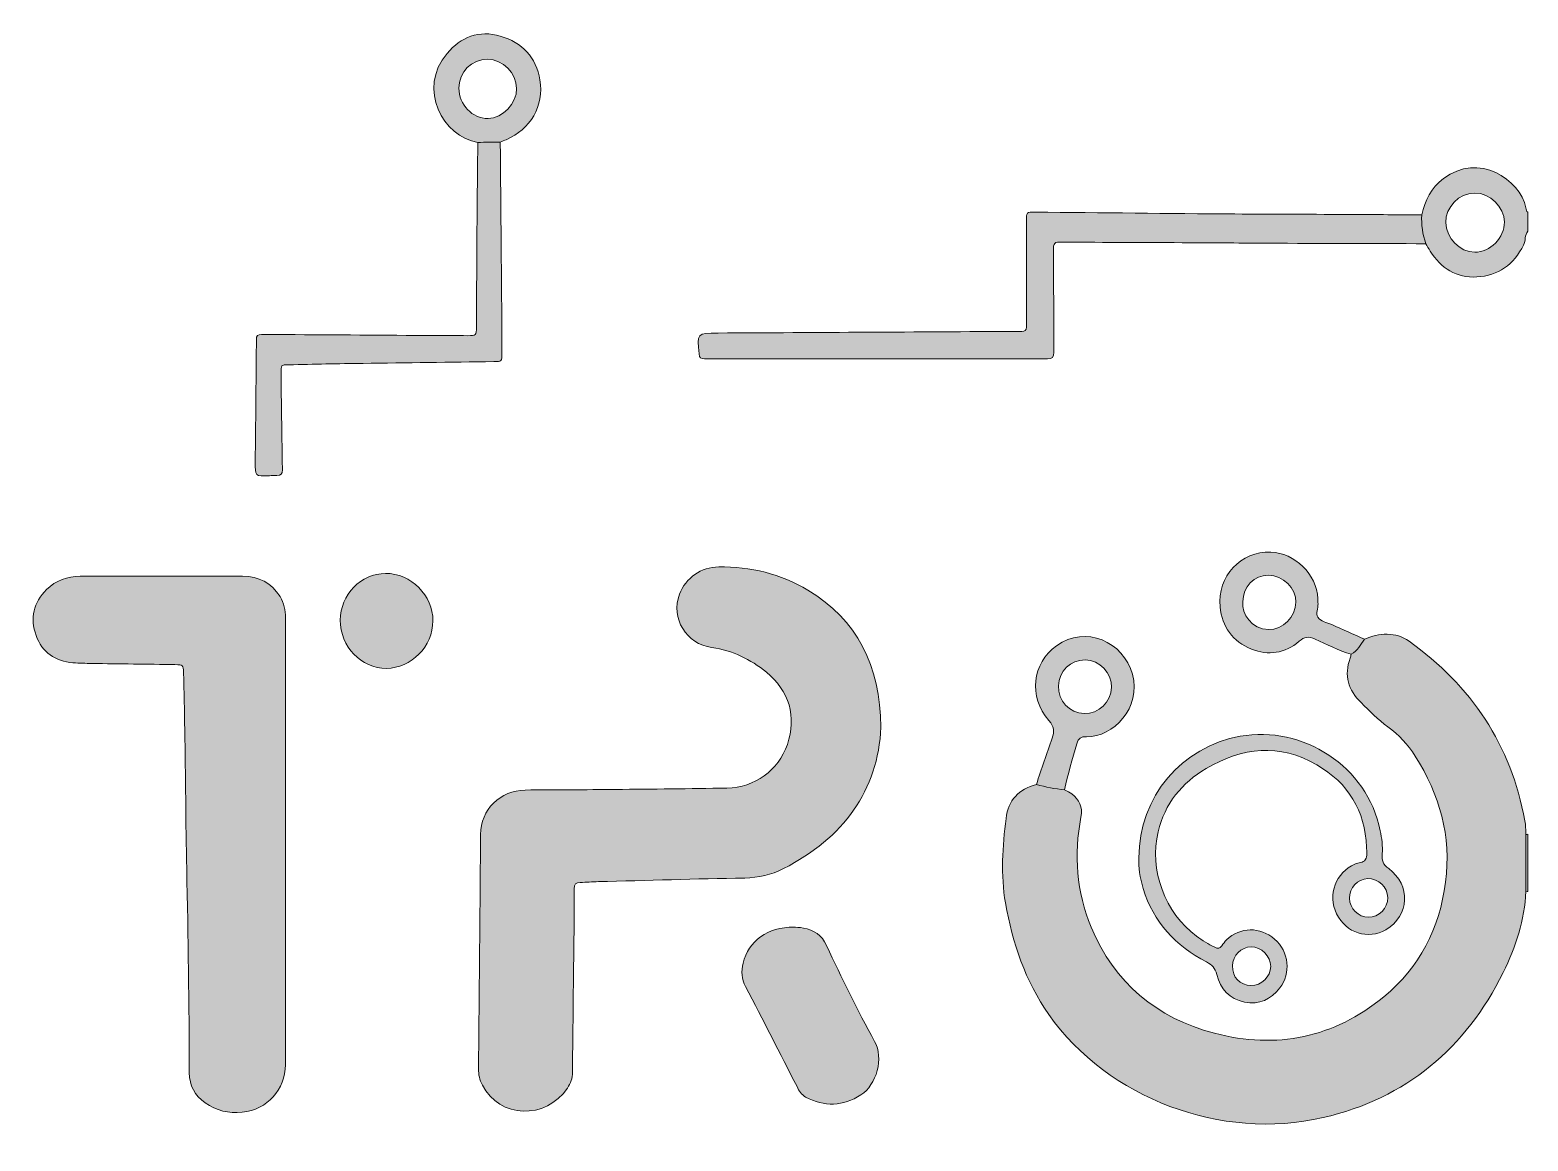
# Model space of a CAD drawing. Header units: millimetres. Extents: x -46 to 187, y -44 to 92.
# Drawn here: x 67.3 to 186.7, y 3.7 to 92.2 of the extents above; entities that cross this region are included whole.
import ezdxf

# ---------------------------------------------------------------- set-up
doc = ezdxf.new("R2010")
doc.units = ezdxf.units.MM
doc.header["$MEASUREMENT"] = 0
doc.layers.add('Calque 1', color=7, linetype='Continuous')

# ---------------------------------------------------------------- blocks, each defined once
blk = doc.blocks.new('block 2')
at = {"layer": 'Calque 1', "true_color": 0xffffff}
h = blk.add_hatch(color=7, dxfattribs=at)
h.dxf.hatch_style = 2
edge = h.paths.add_edge_path()
edge.add_spline(control_points=[(104.82, 83.27), (104.22, 83.27), (103.62, 83.26), (103.03, 83.26), (100.27, 83.67), (98.17, 87.52), (100.58, 90.35), (101.69, 91.67), (103.12, 92.22), (104.82, 91.73), (106.56, 91.22), (107.68, 90.05), (107.98, 88.23), (108.32, 86.16), (107.22, 84.29), (105.28, 83.47), (105.13, 83.41), (104.98, 83.34), (104.82, 83.27)], knot_values=[0, 0, 0, 0, 1, 1, 1, 2, 2, 2, 3, 3, 3, 4, 4, 4, 5, 5, 5, 6, 6, 6, 6], degree=3, periodic=1)
edge = h.paths.add_edge_path()
edge.add_spline(control_points=[(101.52, 87.57), (101.52, 86.26), (102.6, 85.14), (103.84, 85.16), (105.02, 85.18), (106.13, 86.34), (106.12, 87.55), (106.1, 88.78), (105.03, 89.86), (103.8, 89.88), (102.54, 89.9), (101.52, 88.87), (101.52, 87.57)], knot_values=[0, 0, 0, 0, 1, 1, 1, 2, 2, 2, 3, 3, 3, 4, 4, 4, 4], degree=3, periodic=1)
h = blk.add_hatch(color=7, dxfattribs=at)
h.dxf.hatch_style = 2
edge = h.paths.add_edge_path()
edge.add_spline(control_points=[(104.82, 83.27), (104.86, 77.83), (104.91, 72.39), (104.95, 66.95), (104.95, 66.78), (104.95, 66.61), (104.95, 66.44), (104.94, 65.82), (104.93, 65.79), (104.29, 65.78), (100.83, 65.73), (97.36, 65.7), (93.89, 65.64), (91.92, 65.62), (89.94, 65.57), (87.97, 65.53), (87.35, 65.52), (87.34, 65.51), (87.35, 64.85), (87.37, 62.48), (87.41, 60.12), (87.45, 57.75), (87.45, 57.55), (87.45, 57.35), (87.47, 57.16), (87.49, 56.82), (87.32, 56.7), (87.01, 56.71), (86.81, 56.71), (86.62, 56.69), (86.42, 56.69), (85.28, 56.64), (85.28, 56.64), (85.29, 57.82), (85.33, 60.92), (85.35, 64.02), (85.38, 67.12), (85.38, 67.26), (85.39, 67.4), (85.38, 67.54), (85.37, 67.84), (85.52, 67.94), (85.8, 67.94), (86.45, 67.93), (87.1, 67.94), (87.75, 67.94), (91.67, 67.91), (95.59, 67.89), (99.51, 67.86), (100.41, 67.86), (101.31, 67.85), (102.21, 67.85), (102.9, 67.85), (102.91, 67.86), (102.91, 68.54), (102.93, 71.16), (102.94, 73.79), (102.96, 76.41), (102.98, 78.69), (103, 80.98), (103.03, 83.26), (103.62, 83.26), (104.22, 83.27), (104.82, 83.27)], knot_values=[0, 0, 0, 0, 1, 1, 1, 2, 2, 2, 3, 3, 3, 4, 4, 4, 5, 5, 5, 6, 6, 6, 7, 7, 7, 8, 8, 8, 9, 9, 9, 10, 10, 10, 11, 11, 11, 12, 12, 12, 13, 13, 13, 14, 14, 14, 15, 15, 15, 16, 16, 16, 17, 17, 17, 18, 18, 18, 19, 19, 19, 20, 20, 20, 21, 21, 21, 21], degree=3, periodic=1)
h = blk.add_hatch(color=7, dxfattribs=at)
h.dxf.hatch_style = 2
edge = h.paths.add_edge_path()
edge.add_spline(control_points=[(186.7, 76.17), (186.42, 75.86), (186.53, 75.43), (186.35, 75.07), (185.56, 73.54), (184.34, 72.61), (182.63, 72.53), (181.01, 72.45), (179.76, 73.22), (178.9, 74.59), (178.78, 74.78), (178.68, 74.98), (178.57, 75.18), (178.3, 75.92), (178.19, 76.69), (178.24, 77.48), (178.48, 78.64), (178.99, 79.63), (179.96, 80.37), (182.77, 82.5), (186.07, 80.29), (186.53, 78.05), (186.56, 77.91), (186.55, 77.76), (186.7, 77.69), (186.7, 77.18), (186.7, 76.68), (186.7, 76.17)], knot_values=[0, 0, 0, 0, 1, 1, 1, 2, 2, 2, 3, 3, 3, 4, 4, 4, 5, 5, 5, 6, 6, 6, 7, 7, 7, 8, 8, 8, 9, 9, 9, 9], degree=3, periodic=1)
edge = h.paths.add_edge_path()
edge.add_spline(control_points=[(184.82, 76.91), (184.8, 78.13), (183.68, 79.22), (182.45, 79.22), (181.22, 79.22), (180.12, 78.09), (180.15, 76.87), (180.19, 75.61), (181.26, 74.51), (182.46, 74.5), (183.69, 74.49), (184.83, 75.66), (184.82, 76.91)], knot_values=[0, 0, 0, 0, 1, 1, 1, 2, 2, 2, 3, 3, 3, 4, 4, 4, 4], degree=3, periodic=1)
h = blk.add_hatch(color=7, dxfattribs=at)
h.dxf.hatch_style = 2
edge = h.paths.add_edge_path()
edge.add_spline(control_points=[(178.24, 77.48), (178.19, 76.69), (178.3, 75.92), (178.57, 75.18), (174.37, 75.19), (170.17, 75.2), (165.97, 75.22), (163.91, 75.23), (161.85, 75.25), (159.79, 75.26), (156.4, 75.27), (153.02, 75.29), (149.64, 75.3), (148.91, 75.31), (148.89, 75.3), (148.89, 74.55), (148.89, 72.38), (148.92, 70.21), (148.93, 68.04), (148.93, 67.53), (148.91, 67.02), (148.91, 66.51), (148.91, 66.18), (148.79, 65.97), (148.41, 66.01), (148.33, 66.02), (148.24, 66.01), (148.16, 66.01), (139.25, 66.01), (130.33, 66.01), (121.42, 66.01), (121.31, 66.01), (121.19, 66.02), (121.08, 66.01), (120.81, 66), (120.69, 66.09), (120.65, 66.39), (120.48, 68.03), (120.5, 68.05), (122.17, 68.06), (130.1, 68.1), (138.02, 68.15), (145.95, 68.19), (146.09, 68.19), (146.23, 68.19), (146.37, 68.19), (146.61, 68.19), (146.74, 68.28), (146.74, 68.54), (146.73, 68.73), (146.74, 68.93), (146.74, 69.13), (146.74, 71.75), (146.74, 74.37), (146.74, 77), (146.74, 77.68), (146.75, 77.7), (147.44, 77.69), (152.74, 77.65), (158.04, 77.59), (163.34, 77.55), (166.5, 77.53), (169.66, 77.53), (172.82, 77.51), (174.63, 77.5), (176.43, 77.49), (178.24, 77.48)], knot_values=[0, 0, 0, 0, 1, 1, 1, 2, 2, 2, 3, 3, 3, 4, 4, 4, 5, 5, 5, 6, 6, 6, 7, 7, 7, 8, 8, 8, 9, 9, 9, 10, 10, 10, 11, 11, 11, 12, 12, 12, 13, 13, 13, 14, 14, 14, 15, 15, 15, 16, 16, 16, 17, 17, 17, 18, 18, 18, 19, 19, 19, 20, 20, 20, 21, 21, 21, 22, 22, 22, 22], degree=3, periodic=1)
h = blk.add_hatch(color=7, dxfattribs=at)
h.dxf.hatch_style = 2
edge = h.paths.add_edge_path()
edge.add_spline(control_points=[(173.68, 43.65), (173.35, 43.23), (173.12, 42.72), (172.61, 42.47), (171.59, 42.73), (170.68, 43.25), (169.73, 43.66), (169.22, 43.89), (168.89, 43.86), (168.46, 43.49), (167.34, 42.51), (166.01, 42.34), (164.66, 42.87), (163.17, 43.46), (162.33, 44.65), (162.17, 46.23), (161.93, 48.67), (163.82, 50.69), (166.21, 50.6), (168.12, 50.53), (169.87, 48.81), (169.96, 46.9), (169.97, 46.76), (169.96, 46.62), (169.97, 46.48), (169.99, 46.11), (169.77, 45.7), (169.96, 45.4), (170.19, 45.05), (170.68, 45), (171.06, 44.82), (171.93, 44.42), (172.81, 44.04), (173.68, 43.65)], knot_values=[0, 0, 0, 0, 1, 1, 1, 2, 2, 2, 3, 3, 3, 4, 4, 4, 5, 5, 5, 6, 6, 6, 7, 7, 7, 8, 8, 8, 9, 9, 9, 10, 10, 10, 11, 11, 11, 11], degree=3, periodic=1)
edge = h.paths.add_edge_path()
edge.add_spline(control_points=[(163.98, 46.64), (163.89, 45.68), (164.65, 44.47), (166.04, 44.42), (167.16, 44.38), (168.19, 45.45), (168.21, 46.6), (168.22, 47.72), (167.18, 48.76), (166.03, 48.76), (164.87, 48.76), (163.98, 47.85), (163.98, 46.64)], knot_values=[0, 0, 0, 0, 1, 1, 1, 2, 2, 2, 3, 3, 3, 4, 4, 4, 4], degree=3, periodic=1)
h = blk.add_hatch(color=7, dxfattribs=at)
h.dxf.hatch_style = 2
edge = h.paths.add_edge_path()
edge.add_spline(control_points=[(135.15, 36.64), (134.91, 31.59), (132.15, 27.81), (127.38, 25.37), (126.41, 24.87), (125.39, 24.64), (124.29, 24.62), (120.4, 24.55), (116.52, 24.43), (112.63, 24.33), (112.15, 24.32), (111.67, 24.28), (111.19, 24.27), (110.83, 24.27), (110.71, 24.12), (110.71, 23.76), (110.72, 22.63), (110.7, 21.51), (110.69, 20.38), (110.65, 16.63), (110.6, 12.88), (110.57, 9.13), (110.56, 8.65), (110.43, 8.26), (110.17, 7.87), (108.43, 5.32), (104.75, 5.45), (103.39, 8.12), (103.18, 8.53), (103.07, 8.95), (103.08, 9.41), (103.13, 14.49), (103.18, 19.56), (103.22, 24.64), (103.23, 25.79), (103.23, 26.95), (103.24, 28.1), (103.25, 30.05), (104.81, 31.61), (106.8, 31.63), (109.2, 31.66), (111.59, 31.65), (113.99, 31.68), (116.95, 31.71), (119.91, 31.74), (122.87, 31.79), (125.11, 31.83), (126.96, 33.18), (127.69, 35.27), (128.45, 37.44), (127.84, 39.56), (126.02, 41.03), (124.75, 42.05), (123.32, 42.76), (121.68, 42.99), (119.63, 43.27), (118.38, 45.33), (119.1, 47.24), (119.59, 48.55), (120.82, 49.41), (122.22, 49.42), (124.75, 49.42), (127.16, 48.89), (129.33, 47.57), (133.27, 45.19), (135.05, 41.58), (135.15, 36.64)], knot_values=[0, 0, 0, 0, 1, 1, 1, 2, 2, 2, 3, 3, 3, 4, 4, 4, 5, 5, 5, 6, 6, 6, 7, 7, 7, 8, 8, 8, 9, 9, 9, 10, 10, 10, 11, 11, 11, 12, 12, 12, 13, 13, 13, 14, 14, 14, 15, 15, 15, 16, 16, 16, 17, 17, 17, 18, 18, 18, 19, 19, 19, 20, 20, 20, 21, 21, 21, 22, 22, 22, 22], degree=3, periodic=1)
h = blk.add_hatch(color=7, dxfattribs=at)
h.dxf.hatch_style = 2
edge = h.paths.add_edge_path()
edge.add_spline(control_points=[(87.69, 27.42), (87.69, 21.53), (87.69, 15.64), (87.69, 9.74), (87.69, 7.75), (86.26, 6.16), (84.26, 5.95), (83.18, 5.83), (82.18, 6.07), (81.3, 6.71), (80.48, 7.3), (80.04, 8.02), (80.04, 9.12), (80.02, 14.53), (79.95, 19.94), (79.83, 25.35), (79.75, 29.05), (79.75, 32.74), (79.68, 36.43), (79.65, 37.95), (79.62, 39.47), (79.58, 41), (79.57, 41.61), (79.56, 41.62), (78.89, 41.63), (76.69, 41.66), (74.49, 41.69), (72.29, 41.72), (71.79, 41.73), (71.28, 41.74), (70.77, 41.78), (69.35, 41.9), (68.32, 42.59), (67.83, 43.96), (67.34, 45.33), (67.62, 46.57), (68.66, 47.61), (69.4, 48.34), (70.32, 48.67), (71.35, 48.67), (75.66, 48.68), (79.98, 48.68), (84.29, 48.67), (85.56, 48.67), (86.59, 48.16), (87.27, 47.05), (87.59, 46.53), (87.7, 45.97), (87.7, 45.36), (87.69, 39.38), (87.69, 33.4), (87.69, 27.42)], knot_values=[0, 0, 0, 0, 1, 1, 1, 2, 2, 2, 3, 3, 3, 4, 4, 4, 5, 5, 5, 6, 6, 6, 7, 7, 7, 8, 8, 8, 9, 9, 9, 10, 10, 10, 11, 11, 11, 12, 12, 12, 13, 13, 13, 14, 14, 14, 15, 15, 15, 16, 16, 16, 17, 17, 17, 17], degree=3, periodic=1)
h = blk.add_hatch(color=7, dxfattribs=at)
h.dxf.hatch_style = 2
edge = h.paths.add_edge_path()
edge.add_spline(control_points=[(92.07, 45.18), (92.07, 47.2), (93.71, 48.89), (95.68, 48.9), (97.7, 48.9), (99.46, 47.14), (99.45, 45.11), (99.44, 43.09), (97.73, 41.35), (95.75, 41.33), (93.74, 41.32), (92.06, 43.07), (92.07, 45.18)], knot_values=[0, 0, 0, 0, 1, 1, 1, 2, 2, 2, 3, 3, 3, 4, 4, 4, 4], degree=3, periodic=1)
h = blk.add_hatch(color=7, dxfattribs=at)
h.dxf.hatch_style = 2
edge = h.paths.add_edge_path()
edge.add_spline(control_points=[(149.78, 31.65), (149.02, 31.74), (148.27, 31.86), (147.53, 32.08), (147.94, 33.31), (148.34, 34.54), (148.78, 35.76), (148.98, 36.31), (148.95, 36.69), (148.53, 37.18), (146.88, 39.1), (147.19, 41.72), (149.13, 43.13), (151.46, 44.8), (154.47, 43.46), (155.19, 40.86), (155.93, 38.2), (153.63, 35.82), (151.53, 35.88), (151.1, 35.89), (150.86, 35.77), (150.75, 35.32), (150.44, 34.09), (150.01, 32.9), (149.78, 31.65)], knot_values=[0, 0, 0, 0, 1, 1, 1, 2, 2, 2, 3, 3, 3, 4, 4, 4, 5, 5, 5, 6, 6, 6, 7, 7, 7, 8, 8, 8, 8], degree=3, periodic=1)
edge = h.paths.add_edge_path()
edge.add_spline(control_points=[(151.33, 37.72), (152.51, 37.7), (153.5, 38.65), (153.52, 39.82), (153.55, 40.97), (152.57, 41.98), (151.41, 42), (150.27, 42.02), (149.32, 41.1), (149.29, 39.95), (149.25, 38.74), (150.17, 37.75), (151.33, 37.72)], knot_values=[0, 0, 0, 0, 1, 1, 1, 2, 2, 2, 3, 3, 3, 4, 4, 4, 4], degree=3, periodic=1)
h = blk.add_hatch(color=7, dxfattribs=at)
h.dxf.hatch_style = 2
edge = h.paths.add_edge_path()
edge.add_spline(control_points=[(186.54, 28.09), (186.54, 26.58), (186.54, 25.07), (186.54, 23.56), (186.43, 21.26), (185.74, 19.12), (184.73, 17.09), (181.72, 11.05), (177.03, 7.06), (170.37, 5.52), (162.26, 3.65), (153.24, 7.04), (148.53, 13.73), (146.65, 16.41), (145.62, 19.43), (145.07, 22.63), (144.68, 24.88), (144.84, 27.13), (145.11, 29.37), (145.29, 30.81), (146.11, 31.72), (147.53, 32.08), (148.27, 31.86), (149.02, 31.74), (149.78, 31.65), (149.97, 31.54), (150.19, 31.46), (150.36, 31.32), (150.94, 30.85), (151.24, 30.3), (151.08, 29.48), (150.52, 26.48), (150.72, 23.52), (151.9, 20.69), (153.75, 16.25), (157.09, 13.47), (161.71, 12.25), (166.68, 10.94), (171.23, 11.89), (175.21, 15.15), (178.08, 17.5), (179.66, 20.61), (180.13, 24.29), (180.61, 27.96), (179.66, 31.27), (177.71, 34.34), (177.14, 35.26), (176.42, 36.05), (175.54, 36.68), (174.75, 37.24), (174.08, 37.92), (173.4, 38.6), (172.38, 39.6), (172.03, 40.76), (172.53, 42.14), (172.57, 42.24), (172.58, 42.36), (172.61, 42.47), (173.12, 42.72), (173.35, 43.23), (173.68, 43.65), (174.25, 43.92), (174.84, 44.06), (175.48, 44.05), (176.12, 44.04), (176.69, 43.88), (177.22, 43.5), (182.19, 39.94), (185.35, 35.22), (186.45, 29.18), (186.52, 28.82), (186.51, 28.45), (186.54, 28.09)], knot_values=[0, 0, 0, 0, 1, 1, 1, 2, 2, 2, 3, 3, 3, 4, 4, 4, 5, 5, 5, 6, 6, 6, 7, 7, 7, 8, 8, 8, 9, 9, 9, 10, 10, 10, 11, 11, 11, 12, 12, 12, 13, 13, 13, 14, 14, 14, 15, 15, 15, 16, 16, 16, 17, 17, 17, 18, 18, 18, 19, 19, 19, 20, 20, 20, 21, 21, 21, 22, 22, 22, 23, 23, 23, 24, 24, 24, 24], degree=3, periodic=1)
h = blk.add_hatch(color=7, dxfattribs=at)
h.dxf.hatch_style = 2
edge = h.paths.add_edge_path()
edge.add_spline(control_points=[(155.7, 26.23), (155.71, 31.11), (159.11, 35.09), (163.78, 35.92), (168.73, 36.8), (173.91, 33.55), (174.93, 28.39), (175.05, 27.79), (175.14, 27.16), (175.08, 26.55), (175.03, 26.01), (175.15, 25.71), (175.6, 25.37), (177.39, 24.05), (177.26, 21.61), (175.38, 20.5), (173.96, 19.67), (172.2, 20.23), (171.45, 21.77), (170.72, 23.28), (171.39, 25.09), (172.91, 25.73), (173.19, 25.85), (173.57, 25.8), (173.74, 26.08), (173.93, 26.38), (173.84, 26.75), (173.83, 27.08), (173.72, 29.99), (172.38, 32.2), (169.88, 33.64), (166.9, 35.37), (163.93, 35.04), (161.06, 33.35), (159.12, 32.2), (157.76, 30.55), (157.23, 28.31), (156.51, 25.25), (157.76, 21.84), (160.3, 19.98), (160.75, 19.65), (161.23, 19.35), (161.74, 19.1), (161.98, 18.98), (162.15, 18.98), (162.31, 19.22), (162.42, 19.39), (162.54, 19.54), (162.68, 19.68), (163.75, 20.73), (165.37, 20.75), (166.51, 19.75), (167.65, 18.75), (167.84, 17.02), (166.93, 15.86), (166.21, 14.95), (165.29, 14.5), (164.12, 14.73), (162.91, 14.96), (162.18, 15.78), (161.91, 16.92), (161.78, 17.46), (161.53, 17.69), (161.08, 17.93), (158.63, 19.21), (156.86, 21.1), (156.04, 23.78), (155.78, 24.63), (155.66, 25.49), (155.7, 26.23)], knot_values=[0, 0, 0, 0, 1, 1, 1, 2, 2, 2, 3, 3, 3, 4, 4, 4, 5, 5, 5, 6, 6, 6, 7, 7, 7, 8, 8, 8, 9, 9, 9, 10, 10, 10, 11, 11, 11, 12, 12, 12, 13, 13, 13, 14, 14, 14, 15, 15, 15, 16, 16, 16, 17, 17, 17, 18, 18, 18, 19, 19, 19, 20, 20, 20, 21, 21, 21, 22, 22, 22, 23, 23, 23, 23], degree=3, periodic=1)
edge = h.paths.add_edge_path()
edge.add_spline(control_points=[(163.15, 17.62), (163.14, 16.71), (163.75, 16.06), (164.63, 16.05), (165.47, 16.04), (166.21, 16.76), (166.2, 17.57), (166.19, 18.4), (165.47, 19.13), (164.64, 19.13), (163.86, 19.14), (163.16, 18.43), (163.15, 17.62)], knot_values=[0, 0, 0, 0, 1, 1, 1, 2, 2, 2, 3, 3, 3, 4, 4, 4, 4], degree=3, periodic=1)
edge = h.paths.add_edge_path()
edge.add_spline(control_points=[(175.53, 23.06), (175.51, 23.9), (174.79, 24.59), (173.93, 24.57), (173.13, 24.55), (172.46, 23.83), (172.48, 23.01), (172.5, 22.18), (173.18, 21.49), (173.99, 21.49), (174.83, 21.49), (175.54, 22.21), (175.53, 23.06)], knot_values=[0, 0, 0, 0, 1, 1, 1, 2, 2, 2, 3, 3, 3, 4, 4, 4, 4], degree=3, periodic=1)
at = {"layer": 'Calque 1', "true_color": 0x64a5d8}
h = blk.add_hatch(color=153, dxfattribs=at)
h.dxf.hatch_style = 2
edge = h.paths.add_edge_path()
edge.add_spline(control_points=[(186.7, 23.54), (186.65, 23.54), (186.6, 23.55), (186.54, 23.56), (186.54, 25.07), (186.54, 26.58), (186.54, 28.09), (186.59, 28.09), (186.65, 28.1), (186.7, 28.11), (186.7, 26.58), (186.7, 25.06), (186.7, 23.54)], knot_values=[0, 0, 0, 0, 1, 1, 1, 2, 2, 2, 3, 3, 3, 4, 4, 4, 4], degree=3, periodic=1)
at = {"layer": 'Calque 1', "true_color": 0xffffff}
h = blk.add_hatch(color=7, dxfattribs=at)
h.dxf.hatch_style = 2
edge = h.paths.add_edge_path()
edge.add_spline(control_points=[(128.21, 20.71), (128.36, 20.69), (128.67, 20.69), (128.97, 20.63), (129.8, 20.46), (130.42, 20.09), (130.82, 19.23), (132.02, 16.66), (133.26, 14.08), (134.64, 11.6), (135.39, 10.27), (134.8, 8.13), (133.55, 7.33), (132.11, 6.41), (130.65, 6.37), (129.14, 7.16), (128.79, 7.35), (128.63, 7.66), (128.46, 7.99), (127.1, 10.65), (125.75, 13.31), (124.36, 15.96), (124.03, 16.58), (124, 17.18), (124.16, 17.83), (124.59, 19.59), (126.12, 20.72), (128.21, 20.71)], knot_values=[0, 0, 0, 0, 1, 1, 1, 2, 2, 2, 3, 3, 3, 4, 4, 4, 5, 5, 5, 6, 6, 6, 7, 7, 7, 8, 8, 8, 9, 9, 9, 9], degree=3, periodic=1)
at = {"layer": 'Calque 1', "lineweight": 0}
for points, knots in [([(104.82, 83.27), (104.98, 83.34), (105.13, 83.41), (105.28, 83.47), (107.22, 84.29), (108.32, 86.16), (107.98, 88.23), (107.68, 90.05), (106.56, 91.22), (104.82, 91.73), (103.12, 92.22), (101.69, 91.67), (100.58, 90.35), (98.17, 87.52), (100.27, 83.67), (103.03, 83.26), (103, 80.98), (102.98, 78.69), (102.96, 76.41), (102.94, 73.79), (102.93, 71.16), (102.91, 68.54), (102.91, 67.86), (102.9, 67.85), (102.21, 67.85), (101.31, 67.85), (100.41, 67.86), (99.51, 67.86), (95.59, 67.89), (91.67, 67.91), (87.75, 67.94), (87.1, 67.94), (86.45, 67.93), (85.8, 67.94), (85.52, 67.94), (85.37, 67.84), (85.38, 67.54), (85.39, 67.4), (85.38, 67.26), (85.38, 67.12), (85.35, 64.02), (85.33, 60.92), (85.29, 57.82), (85.28, 56.64), (85.28, 56.64), (86.42, 56.69), (86.62, 56.69), (86.81, 56.71), (87.01, 56.71), (87.32, 56.7), (87.49, 56.82), (87.47, 57.16), (87.45, 57.35), (87.45, 57.55), (87.45, 57.75), (87.41, 60.12), (87.37, 62.48), (87.35, 64.85), (87.34, 65.51), (87.35, 65.52), (87.97, 65.53), (89.94, 65.57), (91.92, 65.62), (93.89, 65.64), (97.36, 65.7), (100.83, 65.73), (104.29, 65.78), (104.93, 65.79), (104.94, 65.82), (104.95, 66.44), (104.95, 66.61), (104.95, 66.78), (104.95, 66.95), (104.91, 72.39), (104.86, 77.83), (104.82, 83.27)], [0, 0, 0, 0, 1, 1, 1, 2, 2, 2, 3, 3, 3, 4, 4, 4, 5, 5, 5, 6, 6, 6, 7, 7, 7, 8, 8, 8, 9, 9, 9, 10, 10, 10, 11, 11, 11, 12, 12, 12, 13, 13, 13, 14, 14, 14, 15, 15, 15, 16, 16, 16, 17, 17, 17, 18, 18, 18, 19, 19, 19, 20, 20, 20, 21, 21, 21, 22, 22, 22, 23, 23, 23, 24, 24, 24, 25, 25, 25, 25]), ([(104.82, 83.27), (104.22, 83.27), (103.62, 83.26), (103.03, 83.26), (100.27, 83.67), (98.17, 87.52), (100.58, 90.35), (101.69, 91.67), (103.12, 92.22), (104.82, 91.73), (106.56, 91.22), (107.68, 90.05), (107.98, 88.23), (108.32, 86.16), (107.22, 84.29), (105.28, 83.47), (105.13, 83.41), (104.98, 83.34), (104.82, 83.27)], [0, 0, 0, 0, 1, 1, 1, 2, 2, 2, 3, 3, 3, 4, 4, 4, 5, 5, 5, 6, 6, 6, 6]), ([(101.52, 87.57), (101.52, 86.26), (102.6, 85.14), (103.84, 85.16), (105.02, 85.18), (106.13, 86.34), (106.12, 87.55), (106.1, 88.78), (105.03, 89.86), (103.8, 89.88), (102.54, 89.9), (101.52, 88.87), (101.52, 87.57)], [0, 0, 0, 0, 1, 1, 1, 2, 2, 2, 3, 3, 3, 4, 4, 4, 4]), ([(101.52, 87.57), (101.52, 88.87), (102.54, 89.9), (103.8, 89.88), (105.03, 89.86), (106.1, 88.78), (106.12, 87.55), (106.13, 86.34), (105.02, 85.18), (103.84, 85.16), (102.6, 85.14), (101.52, 86.26), (101.52, 87.57)], [0, 0, 0, 0, 1, 1, 1, 2, 2, 2, 3, 3, 3, 4, 4, 4, 4]), ([(104.82, 83.27), (104.86, 77.83), (104.91, 72.39), (104.95, 66.95), (104.95, 66.78), (104.95, 66.61), (104.95, 66.44), (104.94, 65.82), (104.93, 65.79), (104.29, 65.78), (100.83, 65.73), (97.36, 65.7), (93.89, 65.64), (91.92, 65.62), (89.94, 65.57), (87.97, 65.53), (87.35, 65.52), (87.34, 65.51), (87.35, 64.85), (87.37, 62.48), (87.41, 60.12), (87.45, 57.75), (87.45, 57.55), (87.45, 57.35), (87.47, 57.16), (87.49, 56.82), (87.32, 56.7), (87.01, 56.71), (86.81, 56.71), (86.62, 56.69), (86.42, 56.69), (85.28, 56.64), (85.28, 56.64), (85.29, 57.82), (85.33, 60.92), (85.35, 64.02), (85.38, 67.12), (85.38, 67.26), (85.39, 67.4), (85.38, 67.54), (85.37, 67.84), (85.52, 67.94), (85.8, 67.94), (86.45, 67.93), (87.1, 67.94), (87.75, 67.94), (91.67, 67.91), (95.59, 67.89), (99.51, 67.86), (100.41, 67.86), (101.31, 67.85), (102.21, 67.85), (102.9, 67.85), (102.91, 67.86), (102.91, 68.54), (102.93, 71.16), (102.94, 73.79), (102.96, 76.41), (102.98, 78.69), (103, 80.98), (103.03, 83.26), (103.62, 83.26), (104.22, 83.27), (104.82, 83.27)], [0, 0, 0, 0, 1, 1, 1, 2, 2, 2, 3, 3, 3, 4, 4, 4, 5, 5, 5, 6, 6, 6, 7, 7, 7, 8, 8, 8, 9, 9, 9, 10, 10, 10, 11, 11, 11, 12, 12, 12, 13, 13, 13, 14, 14, 14, 15, 15, 15, 16, 16, 16, 17, 17, 17, 18, 18, 18, 19, 19, 19, 20, 20, 20, 21, 21, 21, 21]), ([(186.7, 76.17), (186.42, 75.86), (186.53, 75.43), (186.35, 75.07), (185.56, 73.54), (184.34, 72.61), (182.63, 72.53), (181.01, 72.45), (179.76, 73.22), (178.9, 74.59), (178.78, 74.78), (178.68, 74.98), (178.57, 75.18), (178.3, 75.92), (178.19, 76.69), (178.24, 77.48), (178.48, 78.64), (178.99, 79.63), (179.96, 80.37), (182.77, 82.5), (186.07, 80.29), (186.53, 78.05), (186.56, 77.91), (186.55, 77.76), (186.7, 77.69), (186.7, 77.18), (186.7, 76.68), (186.7, 76.17)], [0, 0, 0, 0, 1, 1, 1, 2, 2, 2, 3, 3, 3, 4, 4, 4, 5, 5, 5, 6, 6, 6, 7, 7, 7, 8, 8, 8, 9, 9, 9, 9]), ([(184.82, 76.91), (184.8, 78.13), (183.68, 79.22), (182.45, 79.22), (181.22, 79.22), (180.12, 78.09), (180.15, 76.87), (180.19, 75.61), (181.26, 74.51), (182.46, 74.5), (183.69, 74.49), (184.83, 75.66), (184.82, 76.91)], [0, 0, 0, 0, 1, 1, 1, 2, 2, 2, 3, 3, 3, 4, 4, 4, 4]), ([(184.82, 76.91), (184.83, 75.66), (183.69, 74.49), (182.46, 74.5), (181.26, 74.51), (180.19, 75.61), (180.15, 76.87), (180.12, 78.09), (181.22, 79.22), (182.45, 79.22), (183.68, 79.22), (184.8, 78.13), (184.82, 76.91)], [0, 0, 0, 0, 1, 1, 1, 2, 2, 2, 3, 3, 3, 4, 4, 4, 4]), ([(178.24, 77.48), (178.19, 76.69), (178.3, 75.92), (178.57, 75.18), (174.37, 75.19), (170.17, 75.2), (165.97, 75.22), (163.91, 75.23), (161.85, 75.25), (159.79, 75.26), (156.4, 75.27), (153.02, 75.29), (149.64, 75.3), (148.91, 75.31), (148.89, 75.3), (148.89, 74.55), (148.89, 72.38), (148.92, 70.21), (148.93, 68.04), (148.93, 67.53), (148.91, 67.02), (148.91, 66.51), (148.91, 66.18), (148.79, 65.97), (148.41, 66.01), (148.33, 66.02), (148.24, 66.01), (148.16, 66.01), (139.25, 66.01), (130.33, 66.01), (121.42, 66.01), (121.31, 66.01), (121.19, 66.02), (121.08, 66.01), (120.81, 66), (120.69, 66.09), (120.65, 66.39), (120.48, 68.03), (120.5, 68.05), (122.17, 68.06), (130.1, 68.1), (138.02, 68.15), (145.95, 68.19), (146.09, 68.19), (146.23, 68.19), (146.37, 68.19), (146.61, 68.19), (146.74, 68.28), (146.74, 68.54), (146.73, 68.73), (146.74, 68.93), (146.74, 69.13), (146.74, 71.75), (146.74, 74.37), (146.74, 77), (146.74, 77.68), (146.75, 77.7), (147.44, 77.69), (152.74, 77.65), (158.04, 77.59), (163.34, 77.55), (166.5, 77.53), (169.66, 77.53), (172.82, 77.51), (174.63, 77.5), (176.43, 77.49), (178.24, 77.48)], [0, 0, 0, 0, 1, 1, 1, 2, 2, 2, 3, 3, 3, 4, 4, 4, 5, 5, 5, 6, 6, 6, 7, 7, 7, 8, 8, 8, 9, 9, 9, 10, 10, 10, 11, 11, 11, 12, 12, 12, 13, 13, 13, 14, 14, 14, 15, 15, 15, 16, 16, 16, 17, 17, 17, 18, 18, 18, 19, 19, 19, 20, 20, 20, 21, 21, 21, 22, 22, 22, 22]), ([(173.68, 43.65), (173.35, 43.23), (173.12, 42.72), (172.61, 42.47), (171.59, 42.73), (170.68, 43.25), (169.73, 43.66), (169.22, 43.89), (168.89, 43.86), (168.46, 43.49), (167.34, 42.51), (166.01, 42.34), (164.66, 42.87), (163.17, 43.46), (162.33, 44.65), (162.17, 46.23), (161.93, 48.67), (163.82, 50.69), (166.21, 50.6), (168.12, 50.53), (169.87, 48.81), (169.96, 46.9), (169.97, 46.76), (169.96, 46.62), (169.97, 46.48), (169.99, 46.11), (169.77, 45.7), (169.96, 45.4), (170.19, 45.05), (170.68, 45), (171.06, 44.82), (171.93, 44.42), (172.81, 44.04), (173.68, 43.65)], [0, 0, 0, 0, 1, 1, 1, 2, 2, 2, 3, 3, 3, 4, 4, 4, 5, 5, 5, 6, 6, 6, 7, 7, 7, 8, 8, 8, 9, 9, 9, 10, 10, 10, 11, 11, 11, 11]), ([(135.15, 36.64), (135.05, 41.58), (133.27, 45.19), (129.33, 47.57), (127.16, 48.89), (124.75, 49.42), (122.22, 49.42), (120.82, 49.41), (119.59, 48.55), (119.1, 47.24), (118.38, 45.33), (119.63, 43.27), (121.68, 42.99), (123.32, 42.76), (124.75, 42.05), (126.02, 41.03), (127.84, 39.56), (128.45, 37.44), (127.69, 35.27), (126.96, 33.18), (125.11, 31.83), (122.87, 31.79), (119.91, 31.74), (116.95, 31.71), (113.99, 31.68), (111.59, 31.65), (109.2, 31.66), (106.8, 31.63), (104.81, 31.61), (103.25, 30.05), (103.24, 28.1), (103.23, 26.95), (103.23, 25.79), (103.22, 24.64), (103.18, 19.56), (103.13, 14.49), (103.08, 9.41), (103.07, 8.95), (103.18, 8.53), (103.39, 8.12), (104.75, 5.45), (108.43, 5.32), (110.17, 7.87), (110.43, 8.26), (110.56, 8.65), (110.57, 9.13), (110.6, 12.88), (110.65, 16.63), (110.69, 20.38), (110.7, 21.51), (110.72, 22.63), (110.71, 23.76), (110.71, 24.12), (110.83, 24.27), (111.19, 24.27), (111.67, 24.28), (112.15, 24.32), (112.63, 24.33), (116.52, 24.43), (120.4, 24.55), (124.29, 24.62), (125.39, 24.64), (126.41, 24.87), (127.38, 25.37), (132.15, 27.81), (134.91, 31.59), (135.15, 36.64)], [0, 0, 0, 0, 1, 1, 1, 2, 2, 2, 3, 3, 3, 4, 4, 4, 5, 5, 5, 6, 6, 6, 7, 7, 7, 8, 8, 8, 9, 9, 9, 10, 10, 10, 11, 11, 11, 12, 12, 12, 13, 13, 13, 14, 14, 14, 15, 15, 15, 16, 16, 16, 17, 17, 17, 18, 18, 18, 19, 19, 19, 20, 20, 20, 21, 21, 21, 22, 22, 22, 22]), ([(135.15, 36.64), (134.91, 31.59), (132.15, 27.81), (127.38, 25.37), (126.41, 24.87), (125.39, 24.64), (124.29, 24.62), (120.4, 24.55), (116.52, 24.43), (112.63, 24.33), (112.15, 24.32), (111.67, 24.28), (111.19, 24.27), (110.83, 24.27), (110.71, 24.12), (110.71, 23.76), (110.72, 22.63), (110.7, 21.51), (110.69, 20.38), (110.65, 16.63), (110.6, 12.88), (110.57, 9.13), (110.56, 8.65), (110.43, 8.26), (110.17, 7.87), (108.43, 5.32), (104.75, 5.45), (103.39, 8.12), (103.18, 8.53), (103.07, 8.95), (103.08, 9.41), (103.13, 14.49), (103.18, 19.56), (103.22, 24.64), (103.23, 25.79), (103.23, 26.95), (103.24, 28.1), (103.25, 30.05), (104.81, 31.61), (106.8, 31.63), (109.2, 31.66), (111.59, 31.65), (113.99, 31.68), (116.95, 31.71), (119.91, 31.74), (122.87, 31.79), (125.11, 31.83), (126.96, 33.18), (127.69, 35.27), (128.45, 37.44), (127.84, 39.56), (126.02, 41.03), (124.75, 42.05), (123.32, 42.76), (121.68, 42.99), (119.63, 43.27), (118.38, 45.33), (119.1, 47.24), (119.59, 48.55), (120.82, 49.41), (122.22, 49.42), (124.75, 49.42), (127.16, 48.89), (129.33, 47.57), (133.27, 45.19), (135.05, 41.58), (135.15, 36.64)], [0, 0, 0, 0, 1, 1, 1, 2, 2, 2, 3, 3, 3, 4, 4, 4, 5, 5, 5, 6, 6, 6, 7, 7, 7, 8, 8, 8, 9, 9, 9, 10, 10, 10, 11, 11, 11, 12, 12, 12, 13, 13, 13, 14, 14, 14, 15, 15, 15, 16, 16, 16, 17, 17, 17, 18, 18, 18, 19, 19, 19, 20, 20, 20, 21, 21, 21, 22, 22, 22, 22]), ([(87.69, 27.42), (87.69, 33.4), (87.69, 39.38), (87.7, 45.36), (87.7, 45.97), (87.59, 46.53), (87.27, 47.05), (86.59, 48.16), (85.56, 48.67), (84.29, 48.67), (79.98, 48.68), (75.66, 48.68), (71.35, 48.67), (70.32, 48.67), (69.4, 48.34), (68.66, 47.61), (67.62, 46.57), (67.34, 45.33), (67.83, 43.96), (68.32, 42.59), (69.35, 41.9), (70.77, 41.78), (71.28, 41.74), (71.79, 41.73), (72.29, 41.72), (74.49, 41.69), (76.69, 41.66), (78.89, 41.63), (79.56, 41.62), (79.57, 41.61), (79.58, 41), (79.62, 39.47), (79.65, 37.95), (79.68, 36.43), (79.75, 32.74), (79.75, 29.05), (79.83, 25.35), (79.95, 19.94), (80.02, 14.53), (80.04, 9.12), (80.04, 8.02), (80.48, 7.3), (81.3, 6.71), (82.18, 6.07), (83.18, 5.83), (84.26, 5.95), (86.26, 6.16), (87.69, 7.75), (87.69, 9.74), (87.69, 15.64), (87.69, 21.53), (87.69, 27.42)], [0, 0, 0, 0, 1, 1, 1, 2, 2, 2, 3, 3, 3, 4, 4, 4, 5, 5, 5, 6, 6, 6, 7, 7, 7, 8, 8, 8, 9, 9, 9, 10, 10, 10, 11, 11, 11, 12, 12, 12, 13, 13, 13, 14, 14, 14, 15, 15, 15, 16, 16, 16, 17, 17, 17, 17]), ([(87.69, 27.42), (87.69, 21.53), (87.69, 15.64), (87.69, 9.74), (87.69, 7.75), (86.26, 6.16), (84.26, 5.95), (83.18, 5.83), (82.18, 6.07), (81.3, 6.71), (80.48, 7.3), (80.04, 8.02), (80.04, 9.12), (80.02, 14.53), (79.95, 19.94), (79.83, 25.35), (79.75, 29.05), (79.75, 32.74), (79.68, 36.43), (79.65, 37.95), (79.62, 39.47), (79.58, 41), (79.57, 41.61), (79.56, 41.62), (78.89, 41.63), (76.69, 41.66), (74.49, 41.69), (72.29, 41.72), (71.79, 41.73), (71.28, 41.74), (70.77, 41.78), (69.35, 41.9), (68.32, 42.59), (67.83, 43.96), (67.34, 45.33), (67.62, 46.57), (68.66, 47.61), (69.4, 48.34), (70.32, 48.67), (71.35, 48.67), (75.66, 48.68), (79.98, 48.68), (84.29, 48.67), (85.56, 48.67), (86.59, 48.16), (87.27, 47.05), (87.59, 46.53), (87.7, 45.97), (87.7, 45.36), (87.69, 39.38), (87.69, 33.4), (87.69, 27.42)], [0, 0, 0, 0, 1, 1, 1, 2, 2, 2, 3, 3, 3, 4, 4, 4, 5, 5, 5, 6, 6, 6, 7, 7, 7, 8, 8, 8, 9, 9, 9, 10, 10, 10, 11, 11, 11, 12, 12, 12, 13, 13, 13, 14, 14, 14, 15, 15, 15, 16, 16, 16, 17, 17, 17, 17]), ([(92.07, 45.18), (92.06, 43.07), (93.74, 41.32), (95.75, 41.33), (97.73, 41.35), (99.44, 43.09), (99.45, 45.11), (99.46, 47.14), (97.7, 48.9), (95.68, 48.9), (93.71, 48.89), (92.07, 47.2), (92.07, 45.18)], [0, 0, 0, 0, 1, 1, 1, 2, 2, 2, 3, 3, 3, 4, 4, 4, 4]), ([(92.07, 45.18), (92.07, 47.2), (93.71, 48.89), (95.68, 48.9), (97.7, 48.9), (99.46, 47.14), (99.45, 45.11), (99.44, 43.09), (97.73, 41.35), (95.75, 41.33), (93.74, 41.32), (92.06, 43.07), (92.07, 45.18)], [0, 0, 0, 0, 1, 1, 1, 2, 2, 2, 3, 3, 3, 4, 4, 4, 4]), ([(163.98, 46.64), (163.89, 45.68), (164.65, 44.47), (166.04, 44.42), (167.16, 44.38), (168.19, 45.45), (168.21, 46.6), (168.22, 47.72), (167.18, 48.76), (166.03, 48.76), (164.87, 48.76), (163.98, 47.85), (163.98, 46.64)], [0, 0, 0, 0, 1, 1, 1, 2, 2, 2, 3, 3, 3, 4, 4, 4, 4]), ([(163.98, 46.64), (163.98, 47.85), (164.87, 48.76), (166.03, 48.76), (167.18, 48.76), (168.22, 47.72), (168.21, 46.6), (168.19, 45.45), (167.16, 44.38), (166.04, 44.42), (164.65, 44.47), (163.89, 45.68), (163.98, 46.64)], [0, 0, 0, 0, 1, 1, 1, 2, 2, 2, 3, 3, 3, 4, 4, 4, 4]), ([(149.78, 31.65), (149.02, 31.74), (148.27, 31.86), (147.53, 32.08), (147.94, 33.31), (148.34, 34.54), (148.78, 35.76), (148.98, 36.31), (148.95, 36.69), (148.53, 37.18), (146.88, 39.1), (147.19, 41.72), (149.13, 43.13), (151.46, 44.8), (154.47, 43.46), (155.19, 40.86), (155.93, 38.2), (153.63, 35.82), (151.53, 35.88), (151.1, 35.89), (150.86, 35.77), (150.75, 35.32), (150.44, 34.09), (150.01, 32.9), (149.78, 31.65)], [0, 0, 0, 0, 1, 1, 1, 2, 2, 2, 3, 3, 3, 4, 4, 4, 5, 5, 5, 6, 6, 6, 7, 7, 7, 8, 8, 8, 8]), ([(186.54, 28.09), (186.54, 26.58), (186.54, 25.07), (186.54, 23.56), (186.43, 21.26), (185.74, 19.12), (184.73, 17.09), (181.72, 11.05), (177.03, 7.06), (170.37, 5.52), (162.26, 3.65), (153.24, 7.04), (148.53, 13.73), (146.65, 16.41), (145.62, 19.43), (145.07, 22.63), (144.68, 24.88), (144.84, 27.13), (145.11, 29.37), (145.29, 30.81), (146.11, 31.72), (147.53, 32.08), (148.27, 31.86), (149.02, 31.74), (149.78, 31.65), (149.97, 31.54), (150.19, 31.46), (150.36, 31.32), (150.94, 30.85), (151.24, 30.3), (151.08, 29.48), (150.52, 26.48), (150.72, 23.52), (151.9, 20.69), (153.75, 16.25), (157.09, 13.47), (161.71, 12.25), (166.68, 10.94), (171.23, 11.89), (175.21, 15.15), (178.08, 17.5), (179.66, 20.61), (180.13, 24.29), (180.61, 27.96), (179.66, 31.27), (177.71, 34.34), (177.14, 35.26), (176.42, 36.05), (175.54, 36.68), (174.75, 37.24), (174.08, 37.92), (173.4, 38.6), (172.38, 39.6), (172.03, 40.76), (172.53, 42.14), (172.57, 42.24), (172.58, 42.36), (172.61, 42.47), (173.12, 42.72), (173.35, 43.23), (173.68, 43.65), (174.25, 43.92), (174.84, 44.06), (175.48, 44.05), (176.12, 44.04), (176.69, 43.88), (177.22, 43.5), (182.19, 39.94), (185.35, 35.22), (186.45, 29.18), (186.52, 28.82), (186.51, 28.45), (186.54, 28.09)], [0, 0, 0, 0, 1, 1, 1, 2, 2, 2, 3, 3, 3, 4, 4, 4, 5, 5, 5, 6, 6, 6, 7, 7, 7, 8, 8, 8, 9, 9, 9, 10, 10, 10, 11, 11, 11, 12, 12, 12, 13, 13, 13, 14, 14, 14, 15, 15, 15, 16, 16, 16, 17, 17, 17, 18, 18, 18, 19, 19, 19, 20, 20, 20, 21, 21, 21, 22, 22, 22, 23, 23, 23, 24, 24, 24, 24]), ([(151.33, 37.72), (152.51, 37.7), (153.5, 38.65), (153.52, 39.82), (153.55, 40.97), (152.57, 41.98), (151.41, 42), (150.27, 42.02), (149.32, 41.1), (149.29, 39.95), (149.25, 38.74), (150.17, 37.75), (151.33, 37.72)], [0, 0, 0, 0, 1, 1, 1, 2, 2, 2, 3, 3, 3, 4, 4, 4, 4]), ([(151.33, 37.72), (150.17, 37.75), (149.25, 38.74), (149.29, 39.95), (149.32, 41.1), (150.27, 42.02), (151.41, 42), (152.57, 41.98), (153.55, 40.97), (153.52, 39.82), (153.5, 38.65), (152.51, 37.7), (151.33, 37.72)], [0, 0, 0, 0, 1, 1, 1, 2, 2, 2, 3, 3, 3, 4, 4, 4, 4]), ([(155.7, 26.23), (155.66, 25.49), (155.78, 24.63), (156.04, 23.78), (156.86, 21.1), (158.63, 19.21), (161.08, 17.93), (161.53, 17.69), (161.78, 17.46), (161.91, 16.92), (162.18, 15.78), (162.91, 14.96), (164.12, 14.73), (165.29, 14.5), (166.21, 14.95), (166.93, 15.86), (167.84, 17.02), (167.65, 18.75), (166.51, 19.75), (165.37, 20.75), (163.75, 20.73), (162.68, 19.68), (162.54, 19.54), (162.42, 19.39), (162.31, 19.22), (162.15, 18.98), (161.98, 18.98), (161.74, 19.1), (161.23, 19.35), (160.75, 19.65), (160.3, 19.98), (157.76, 21.84), (156.51, 25.25), (157.23, 28.31), (157.76, 30.55), (159.12, 32.2), (161.06, 33.35), (163.93, 35.04), (166.9, 35.37), (169.88, 33.64), (172.38, 32.2), (173.72, 29.99), (173.83, 27.08), (173.84, 26.75), (173.93, 26.38), (173.74, 26.08), (173.57, 25.8), (173.19, 25.85), (172.91, 25.73), (171.39, 25.09), (170.72, 23.28), (171.45, 21.77), (172.2, 20.23), (173.96, 19.67), (175.38, 20.5), (177.26, 21.61), (177.39, 24.05), (175.6, 25.37), (175.15, 25.71), (175.03, 26.01), (175.08, 26.55), (175.14, 27.16), (175.05, 27.79), (174.93, 28.39), (173.91, 33.55), (168.73, 36.8), (163.78, 35.92), (159.11, 35.09), (155.71, 31.11), (155.7, 26.23)], [0, 0, 0, 0, 1, 1, 1, 2, 2, 2, 3, 3, 3, 4, 4, 4, 5, 5, 5, 6, 6, 6, 7, 7, 7, 8, 8, 8, 9, 9, 9, 10, 10, 10, 11, 11, 11, 12, 12, 12, 13, 13, 13, 14, 14, 14, 15, 15, 15, 16, 16, 16, 17, 17, 17, 18, 18, 18, 19, 19, 19, 20, 20, 20, 21, 21, 21, 22, 22, 22, 23, 23, 23, 23]), ([(155.7, 26.23), (155.71, 31.11), (159.11, 35.09), (163.78, 35.92), (168.73, 36.8), (173.91, 33.55), (174.93, 28.39), (175.05, 27.79), (175.14, 27.16), (175.08, 26.55), (175.03, 26.01), (175.15, 25.71), (175.6, 25.37), (177.39, 24.05), (177.26, 21.61), (175.38, 20.5), (173.96, 19.67), (172.2, 20.23), (171.45, 21.77), (170.72, 23.28), (171.39, 25.09), (172.91, 25.73), (173.19, 25.85), (173.57, 25.8), (173.74, 26.08), (173.93, 26.38), (173.84, 26.75), (173.83, 27.08), (173.72, 29.99), (172.38, 32.2), (169.88, 33.64), (166.9, 35.37), (163.93, 35.04), (161.06, 33.35), (159.12, 32.2), (157.76, 30.55), (157.23, 28.31), (156.51, 25.25), (157.76, 21.84), (160.3, 19.98), (160.75, 19.65), (161.23, 19.35), (161.74, 19.1), (161.98, 18.98), (162.15, 18.98), (162.31, 19.22), (162.42, 19.39), (162.54, 19.54), (162.68, 19.68), (163.75, 20.73), (165.37, 20.75), (166.51, 19.75), (167.65, 18.75), (167.84, 17.02), (166.93, 15.86), (166.21, 14.95), (165.29, 14.5), (164.12, 14.73), (162.91, 14.96), (162.18, 15.78), (161.91, 16.92), (161.78, 17.46), (161.53, 17.69), (161.08, 17.93), (158.63, 19.21), (156.86, 21.1), (156.04, 23.78), (155.78, 24.63), (155.66, 25.49), (155.7, 26.23)], [0, 0, 0, 0, 1, 1, 1, 2, 2, 2, 3, 3, 3, 4, 4, 4, 5, 5, 5, 6, 6, 6, 7, 7, 7, 8, 8, 8, 9, 9, 9, 10, 10, 10, 11, 11, 11, 12, 12, 12, 13, 13, 13, 14, 14, 14, 15, 15, 15, 16, 16, 16, 17, 17, 17, 18, 18, 18, 19, 19, 19, 20, 20, 20, 21, 21, 21, 22, 22, 22, 23, 23, 23, 23]), ([(186.7, 23.54), (186.65, 23.54), (186.6, 23.55), (186.54, 23.56), (186.54, 25.07), (186.54, 26.58), (186.54, 28.09), (186.59, 28.09), (186.65, 28.1), (186.7, 28.11), (186.7, 26.58), (186.7, 25.06), (186.7, 23.54)], [0, 0, 0, 0, 1, 1, 1, 2, 2, 2, 3, 3, 3, 4, 4, 4, 4]), ([(175.53, 23.06), (175.51, 23.9), (174.79, 24.59), (173.93, 24.57), (173.13, 24.55), (172.46, 23.83), (172.48, 23.01), (172.5, 22.18), (173.18, 21.49), (173.99, 21.49), (174.83, 21.49), (175.54, 22.21), (175.53, 23.06)], [0, 0, 0, 0, 1, 1, 1, 2, 2, 2, 3, 3, 3, 4, 4, 4, 4]), ([(175.53, 23.06), (175.54, 22.21), (174.83, 21.49), (173.99, 21.49), (173.18, 21.49), (172.5, 22.18), (172.48, 23.01), (172.46, 23.83), (173.13, 24.55), (173.93, 24.57), (174.79, 24.59), (175.51, 23.9), (175.53, 23.06)], [0, 0, 0, 0, 1, 1, 1, 2, 2, 2, 3, 3, 3, 4, 4, 4, 4]), ([(128.21, 20.71), (126.12, 20.72), (124.59, 19.59), (124.16, 17.83), (124, 17.18), (124.03, 16.58), (124.36, 15.96), (125.75, 13.31), (127.1, 10.65), (128.46, 7.99), (128.63, 7.66), (128.79, 7.35), (129.14, 7.16), (130.65, 6.37), (132.11, 6.41), (133.55, 7.33), (134.8, 8.13), (135.39, 10.27), (134.64, 11.6), (133.26, 14.08), (132.02, 16.66), (130.82, 19.23), (130.42, 20.09), (129.8, 20.46), (128.97, 20.63), (128.67, 20.69), (128.36, 20.69), (128.21, 20.71)], [0, 0, 0, 0, 1, 1, 1, 2, 2, 2, 3, 3, 3, 4, 4, 4, 5, 5, 5, 6, 6, 6, 7, 7, 7, 8, 8, 8, 9, 9, 9, 9]), ([(128.21, 20.71), (128.36, 20.69), (128.67, 20.69), (128.97, 20.63), (129.8, 20.46), (130.42, 20.09), (130.82, 19.23), (132.02, 16.66), (133.26, 14.08), (134.64, 11.6), (135.39, 10.27), (134.8, 8.13), (133.55, 7.33), (132.11, 6.41), (130.65, 6.37), (129.14, 7.16), (128.79, 7.35), (128.63, 7.66), (128.46, 7.99), (127.1, 10.65), (125.75, 13.31), (124.36, 15.96), (124.03, 16.58), (124, 17.18), (124.16, 17.83), (124.59, 19.59), (126.12, 20.72), (128.21, 20.71)], [0, 0, 0, 0, 1, 1, 1, 2, 2, 2, 3, 3, 3, 4, 4, 4, 5, 5, 5, 6, 6, 6, 7, 7, 7, 8, 8, 8, 9, 9, 9, 9]), ([(163.15, 17.62), (163.14, 16.71), (163.75, 16.06), (164.63, 16.05), (165.47, 16.04), (166.21, 16.76), (166.2, 17.57), (166.19, 18.4), (165.47, 19.13), (164.64, 19.13), (163.86, 19.14), (163.16, 18.43), (163.15, 17.62)], [0, 0, 0, 0, 1, 1, 1, 2, 2, 2, 3, 3, 3, 4, 4, 4, 4]), ([(163.15, 17.62), (163.16, 18.43), (163.86, 19.14), (164.64, 19.13), (165.47, 19.13), (166.19, 18.4), (166.2, 17.57), (166.21, 16.76), (165.47, 16.04), (164.63, 16.05), (163.75, 16.06), (163.14, 16.71), (163.15, 17.62)], [0, 0, 0, 0, 1, 1, 1, 2, 2, 2, 3, 3, 3, 4, 4, 4, 4])]:
    blk.add_open_spline(points, degree=3, knots=knots, dxfattribs=at)

msp = doc.modelspace()

# ---------------------------------------------------------------- block references
at = {"layer": 'Calque 1'}
msp.add_blockref('block 2', (0, 0), dxfattribs=at)

doc.saveas('drawing.dxf')
